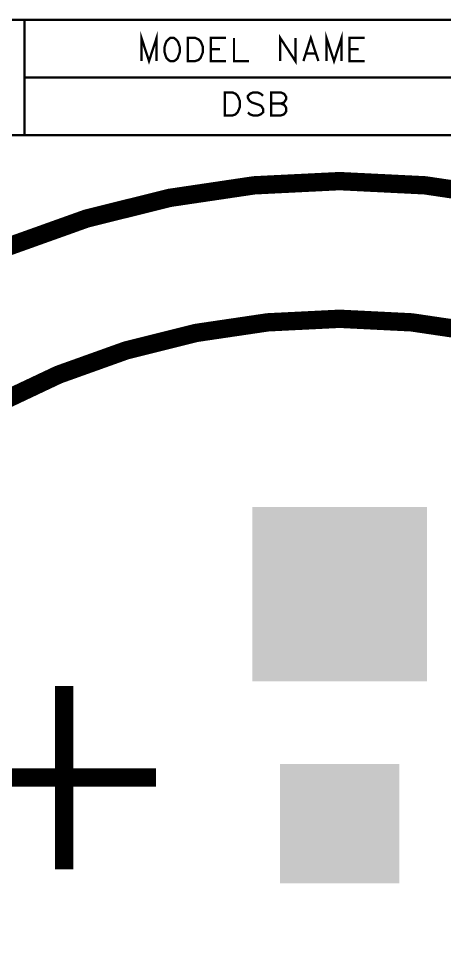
# Model space of a CAD drawing. Extents: x -0.1 to 19.1, y -0.1 to 48.8.
# Drawn here: x 6 to 10.64, y 38.67 to 48.77 of the extents above; entities that cross this region are included whole.
import ezdxf

# ---------------------------------------------------------------- set-up
doc = ezdxf.new("R2010")
doc.units = 0
doc.layers.get('0').update_dxf_attribs({"linetype": 'CONTINUOUS'})
doc.layers.add('07_ASSY1_GBR', color=7, linetype='CONTINUOUS')

# ---------------------------------------------------------------- blocks, each defined once
blk = doc.blocks.new('SQUARE_12')
blk.add_solid([(0.95, 0.95), (0.95, -0.95), (-0.95, 0.95), (-0.95, -0.95)])
blk = doc.blocks.new('SQUARE_14')
blk.add_solid([(0.65, 0.65), (0.65, -0.65), (-0.65, 0.65), (-0.65, -0.65)])

msp = doc.modelspace()

# ---------------------------------------------------------------- linework, layer by layer
at = {"layer": '07_ASSY1_GBR'}
for points, const_width in [([(6.071, 48.759), (0, 48.759), (0, 47.5), (6.071, 47.5)], 0.02518), ([(6.071, 48.759), (18.974, 48.759)], 0.02518), ([(6.071, 48.759), (6.071, 47.5)], 0.02518), ([(7.343, 48.308), (7.343, 48.56), (7.425, 48.308), (7.507, 48.56), (7.507, 48.308)], 0.02518), ([(8.854, 48.308), (8.854, 48.56), (9.018, 48.308), (9.018, 48.56)], 0.02518), ([(9.106, 48.308), (9.186, 48.56), (9.269, 48.308)], 0.02518), ([(9.357, 48.308), (9.357, 48.56), (9.439, 48.308), (9.521, 48.56), (9.521, 48.308)], 0.02518), ([(7.656, 48.56), (7.636, 48.545), (7.615, 48.522), (7.605, 48.499), (7.595, 48.464), (7.595, 48.403), (7.605, 48.369), (7.615, 48.342), (7.636, 48.32), (7.656, 48.308), (7.697, 48.308), (7.716, 48.32), (7.738, 48.342), (7.747, 48.369), (7.759, 48.403), (7.759, 48.464), (7.747, 48.499), (7.738, 48.522), (7.716, 48.545), (7.697, 48.56), (7.656, 48.56)], 0.02518), ([(7.847, 48.56), (7.929, 48.56), (7.963, 48.545), (7.986, 48.522), (7.997, 48.499), (8.011, 48.464), (8.011, 48.403), (7.997, 48.369), (7.986, 48.342), (7.963, 48.32), (7.929, 48.308), (7.847, 48.308), (7.847, 48.56)], 0.02518), ([(8.262, 48.56), (8.099, 48.56), (8.099, 48.308), (8.262, 48.308)], 0.02518), ([(8.35, 48.56), (8.35, 48.308), (8.514, 48.308)], 0.02518), ([(9.773, 48.56), (9.609, 48.56), (9.609, 48.308), (9.773, 48.308)], 0.02518), ([(8.099, 48.438), (8.199, 48.438)], 0.02518), ([(9.135, 48.392), (9.238, 48.392)], 0.02518), ([(9.609, 48.438), (9.709, 48.438)], 0.02518), ([(6.071, 48.129), (18.974, 48.129)], 0.02518), ([(8.25, 47.967), (8.332, 47.967), (8.367, 47.952), (8.389, 47.929), (8.401, 47.906), (8.414, 47.871), (8.414, 47.81), (8.401, 47.776), (8.389, 47.749), (8.367, 47.727), (8.332, 47.715), (8.25, 47.715), (8.25, 47.967)], 0.02518), ([(8.666, 47.929), (8.641, 47.952), (8.607, 47.967), (8.559, 47.967), (8.525, 47.952), (8.502, 47.929), (8.502, 47.906), (8.514, 47.883), (8.525, 47.871), (8.548, 47.856), (8.618, 47.833), (8.641, 47.822), (8.653, 47.81), (8.666, 47.788), (8.666, 47.749), (8.641, 47.727), (8.607, 47.715), (8.559, 47.715), (8.525, 47.727), (8.502, 47.749)], 0.02518), ([(8.754, 47.845), (8.859, 47.845), (8.893, 47.833), (8.904, 47.822), (8.918, 47.799), (8.918, 47.761), (8.904, 47.738), (8.893, 47.727), (8.859, 47.715), (8.754, 47.715), (8.754, 47.967), (8.859, 47.967), (8.893, 47.952), (8.904, 47.94), (8.918, 47.917), (8.918, 47.894), (8.904, 47.871), (8.893, 47.856), (8.859, 47.845)], 0.02518), ([(18.974, 47.5), (6.071, 47.5)], 0.02518), ([(0.046, 38.431), (0.183, 39.353), (0.409, 40.258), (0.723, 41.135), (1.122, 41.978), (1.601, 42.778), (2.156, 43.527), (2.782, 44.218), (3.473, 44.844), (4.222, 45.399), (5.022, 45.878), (5.865, 46.277), (6.742, 46.591), (7.647, 46.817), (8.569, 46.954), (9.5, 47), (10.431, 46.954), (11.353, 46.817)], 0.2), ([(11.061, 45.346), (10.284, 45.461), (9.5, 45.5), (8.716, 45.461), (7.939, 45.346), (7.178, 45.156), (6.439, 44.891), (5.729, 44.555), (5.055, 44.152), (4.425, 43.684), (3.843, 43.157), (3.316, 42.575), (2.848, 41.945), (2.445, 41.271), (2.109, 40.561), (1.844, 39.822), (1.654, 39.061), (1.539, 38.284)], 0.2), ([(9.5, 45.5), (8.716, 45.461), (7.939, 45.346), (7.178, 45.156), (6.439, 44.891), (5.729, 44.555), (5.055, 44.152), (4.425, 43.684), (3.843, 43.157), (3.316, 42.575), (2.848, 41.945), (2.445, 41.271), (2.109, 40.561), (1.844, 39.822), (1.654, 39.061), (1.539, 38.284)], 0.2), ([(17.461, 38.284), (17.346, 39.061), (17.156, 39.822), (16.891, 40.561), (16.555, 41.271), (16.152, 41.945), (15.684, 42.575), (15.157, 43.157), (14.575, 43.684), (13.945, 44.152), (13.271, 44.555), (12.561, 44.891), (11.822, 45.156), (11.061, 45.346), (10.284, 45.461), (9.5, 45.5)], 0.2), ([(9.5, 45.505), (9.5, 45.504), (9.5, 45.503), (9.5, 45.501), (9.5, 45.499), (9.5, 45.497), (9.5, 45.496), (9.5, 45.495), (9.5, 45.496), (9.5, 45.497), (9.5, 45.499), (9.5, 45.501), (9.5, 45.503), (9.5, 45.504), (9.5, 45.505)], 0.01), ([(9.5, 45.503), (9.5, 45.505), (9.5, 45.495)], 0.01), ([(9.5, 45.505), (9.5, 45.504), (9.5, 45.503), (9.5, 45.501), (9.5, 45.499), (9.5, 45.497), (9.5, 45.496), (9.5, 45.495), (9.5, 45.496), (9.5, 45.497), (9.5, 45.499), (9.5, 45.501), (9.5, 45.503), (9.5, 45.504), (9.5, 45.505)], 0.01), ([(9.5, 45.505), (9.5, 45.501), (9.5, 45.5), (9.5, 45.499), (9.5, 45.498), (9.5, 45.496), (9.5, 45.495), (9.5, 45.496), (9.5, 45.497)], 0.01), ([(9.5, 45.505), (9.5, 45.495), (9.5, 45.505), (9.5, 45.495), (9.5, 45.505)], 0.01), ([(9.5, 45.505), (9.5, 45.501), (9.5, 45.5), (9.5, 45.499), (9.5, 45.498), (9.5, 45.496), (9.5, 45.495), (9.5, 45.496), (9.5, 45.497)], 0.01), ([(9.5, 45.505), (9.5, 45.495), (9.5, 45.505), (9.5, 45.495), (9.5, 45.505)], 0.01), ([(9.5, 45.503), (9.5, 45.505), (9.5, 45.495)], 0.01), ([(6.5, 41.5), (6.5, 39.5)], 0.2), ([(5.5, 40.5), (7.5, 40.5)], 0.2)]:
    msp.add_lwpolyline(points, dxfattribs=dict(at, const_width=const_width))

# ---------------------------------------------------------------- block references
for name, p in [('SQUARE_12', (9.5, 42.5)), ('SQUARE_14', (9.5, 40))]:
    msp.add_blockref(name, p, dxfattribs=at)

doc.saveas('drawing.dxf')
